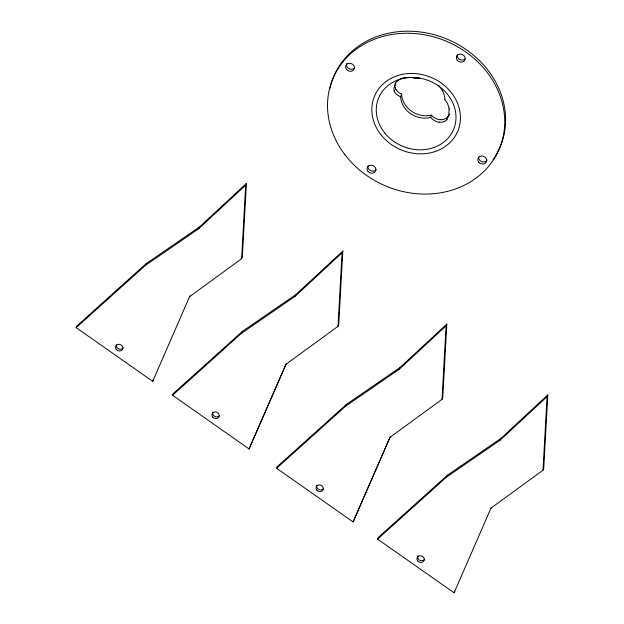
<?xml version="1.0" encoding="UTF-8"?>
<svg xmlns="http://www.w3.org/2000/svg" width="624" height="624" viewBox="0 0 624 624"><rect width="100%" height="100%" fill="white"/><g stroke="black" fill="none" stroke-linecap="round" stroke-linejoin="round"><path stroke-width="0.94" d="M189.618 296.642L241.613 258.718L245.684 185.164L246.418 183.448L199.508 226.949L145.985 263.796L76.924 325.939L76.19 327.655L152.693 381.326L189.961 295.815M246.418 183.448L242.346 257.002L241.613 258.718M337.997 326.352L342.069 252.79L342.802 251.074L295.893 294.575L242.369 331.422L173.308 393.565L172.575 395.281L249.07 448.952L286.003 364.268L337.997 326.352L338.731 324.636L342.802 251.074M442.034 399.344L446.098 325.79L446.831 324.074L399.929 367.575L346.406 404.422L277.345 466.565L276.611 468.281L353.106 521.953L390.039 437.268L442.034 399.344L442.759 397.628L446.831 324.074M491.01 508.115L543.005 470.192L547.076 396.638L547.81 394.922L500.9 438.422L447.377 475.27L378.316 537.412L377.582 539.128L454.077 592.8L491.353 507.289M547.81 394.922L543.738 468.476L543.005 470.192M76.19 327.655L145.252 265.512L145.985 263.796M145.252 265.512L198.775 228.665L199.508 226.949M152.693 381.326L153.418 379.61M172.575 395.281L241.636 333.138L242.369 331.422M241.636 333.138L295.16 296.291L295.893 294.575M249.07 448.952L286.346 363.449M446.901 119.309L448.172 116.329M276.611 468.281L345.673 406.138L346.406 404.422M345.673 406.138L399.196 369.291L399.929 367.575M353.106 521.953L390.382 436.441M377.582 539.128L446.644 476.986L447.377 475.27M446.644 476.986L500.167 440.138L500.9 438.422M454.077 592.8L454.81 591.084M198.775 228.665L245.684 185.164M295.16 296.291L342.069 252.79M399.196 369.291L446.098 325.79M500.167 440.138L547.076 396.638M449.124 108.069L449.35 109.637M330.073 88.117A90.332 78.468 23.1 0 1 448.734 39.835A90.332 78.468 23.1 0 1 493.108 159.572M354.752 67.579A4.516 3.923 23.1 0 1 348.98 68.648A4.516 3.923 23.1 0 1 346.796 63.367M465.122 58.835A4.516 3.923 23.1 0 1 459.701 59.467A4.516 3.923 23.1 0 1 457.33 54.709M376.046 169.728A4.516 3.923 23.1 0 1 370.445 170.578A4.516 3.923 23.1 0 1 368.152 165.555M487.087 160.087A4.516 3.923 23.1 0 1 481.751 161.663A4.516 3.923 23.1 0 1 478.725 156.913M401.653 94.177A15.452 11.107 -8 0 1 395.889 89.318M395.912 89.31A14.5 10.499 -10 0 1 395.398 88.163M395.507 88.124A12.652 9.181 -11.6 0 1 395.359 82.836M415.147 78.585A22.581 19.617 23.1 0 1 419.827 77.969M438.844 85.777A22.581 19.617 23.1 0 1 444.92 99.458M404.407 78.055A16.029 12.464 -22.9 0 1 415.139 78.538M395.234 83.226A12.519 9.274 -21.5 0 1 404.383 77.641M394.298 90.886A12.527 8.135 -23.1 0 1 396.084 83.593M394.196 90.925A15.335 10.39 -13.2 0 0 394.711 92.024A16.364 11.021 -11 0 0 400.491 96.712M439.124 122.296A15.99 12.355 68.1 0 1 430.63 117.374M449.74 114.176A12.652 10.842 71.8 0 1 448.321 116.485M448.032 116.423A12.691 10.444 75.8 0 1 440.302 119.621M440.31 119.746A15.194 12.488 67.9 0 1 431.441 115.268M447.01 119.746A12.574 9.929 72.7 0 1 439.148 122.015M448.921 109.684A12.511 9.812 84.6 0 1 446.776 119.168M444.818 99.583A16.279 14.118 79.5 0 1 448.945 108.1M424.671 559.143A3.767 3.268 23.1 0 1 419.734 560.235A3.767 3.268 23.1 0 1 418.025 555.625M219.398 415.685A3.767 3.268 23.1 0 1 214.726 416.395A3.767 3.268 23.1 0 1 212.823 412.207M123.279 347.669A3.767 3.268 23.1 0 1 118.708 348.933A3.767 3.268 23.1 0 1 116.368 344.799M323.575 488.498A3.767 3.268 23.1 0 1 318.88 489.45A3.767 3.268 23.1 0 1 316.852 485.199M401.645 94.185L400.631 96.556A22.581 19.617 23.1 0 0 430.529 117.515L431.535 115.136A22.581 19.617 23.1 0 1 401.645 94.185M344.854 154.627A90.332 78.468 23.1 0 0 497.359 153.091A90.332 78.468 23.1 0 0 406.169 33.259A90.332 78.468 23.1 0 0 344.854 154.627M346.554 69.443A4.516 3.923 23.1 0 0 354.151 69.147A4.516 3.923 23.1 0 0 349.401 63.266A4.516 3.923 23.1 0 0 346.554 69.443M457.275 60.255A4.516 3.923 23.1 0 0 464.872 59.966A4.516 3.923 23.1 0 0 460.122 54.085A4.516 3.923 23.1 0 0 457.275 60.255M368.02 171.366A4.516 3.923 23.1 0 0 375.609 171.077A4.516 3.923 23.1 0 0 370.859 165.196A4.516 3.923 23.1 0 0 368.02 171.366M478.741 162.185A4.516 3.923 23.1 0 0 486.33 161.897A4.516 3.923 23.1 0 0 481.588 156.016A4.516 3.923 23.1 0 0 478.741 162.185M384.704 132.92A40.654 35.311 23.1 0 0 453.094 130.549A40.654 35.311 23.1 0 0 410.584 77.501A40.654 35.311 23.1 0 0 384.704 132.92M381.358 135.244A45.17 39.234 23.1 0 0 457.291 132.241A45.17 39.234 23.1 0 0 409.734 73.492A45.17 39.234 23.1 0 0 381.358 135.244M417.713 560.898A3.767 3.268 23.1 0 0 424.047 560.656A3.767 3.268 23.1 0 0 420.085 555.758A3.767 3.268 23.1 0 0 417.713 560.898M212.706 417.05A3.767 3.268 23.1 0 0 219.04 416.809A3.767 3.268 23.1 0 0 215.077 411.91A3.767 3.268 23.1 0 0 212.706 417.05M116.321 349.424A3.767 3.268 23.1 0 0 122.655 349.183A3.767 3.268 23.1 0 0 118.693 344.284A3.767 3.268 23.1 0 0 116.321 349.424M316.742 490.051A3.767 3.268 23.1 0 0 323.068 489.801A3.767 3.268 23.1 0 0 319.114 484.903A3.767 3.268 23.1 0 0 316.742 490.051"/></g></svg>
